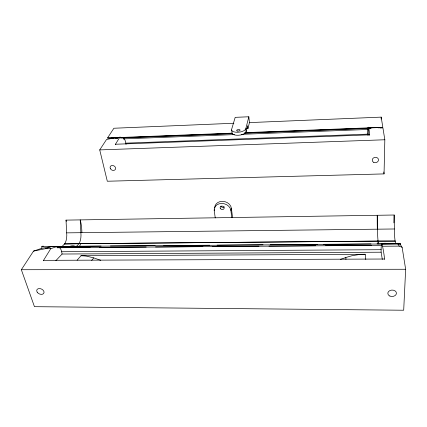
<?xml version="1.0" encoding="UTF-8"?>
<svg xmlns="http://www.w3.org/2000/svg" width="427" height="427" viewBox="0 0 427 427"><rect width="100%" height="100%" fill="white"/><g stroke="black" fill="none" stroke-linecap="round" stroke-linejoin="round"><path stroke-width="0.64" d="M382.314 259.44L381.114 252.202L381.119 249.694A9.319 0.608 88.4 0 1 381.364 245.247M395.744 243.721L395.178 241.164L378.098 241.111A10.542 0.64 88.6 0 1 377.489 229.176L377.26 215.293L377.233 216.991A26.303 1.639 88.6 0 0 377.329 229.182M381.151 119.122L381.188 117.126L249.208 122.613M124.401 138.081A7.916 2.615 87 0 0 123.232 137.707L115.365 137.809L106.574 139.437L99.726 149.904L107.31 181.235L384.049 173.906L384.828 139.768L382.95 128.079L380.905 127.497L368.853 127.961L368.298 128.324L368.298 129.445A6.907 0.336 89 0 0 368.01 134.137L368.015 135.466M395.172 241.207L395.13 240.961A10.739 0.939 88.5 0 1 394.367 228.979L394.164 215.016L66.014 220.118L66.676 232.859A9.794 4.217 -89.6 0 1 64.626 243.828L64.456 244.057L78.947 243.694A9.698 3.96 -89.7 0 0 80.879 232.694L80.228 219.91L80.623 221.469A24.158 10.056 -89.7 0 1 81.877 232.683M393.897 222.862L394.164 215.016M377.004 243.876L400.334 243.7L400.35 244.618L402.122 247.318L405.65 269.266L403.696 310.232L34.454 306.677L21.35 269.72L33.53 251.103L41.835 248.29L51.864 246.464L51.336 246.592L57.047 246.518A0.795 0.347 -89 0 0 57.047 247.484A0.795 0.347 -89 0 0 57.458 247.692L90.15 247.446M231.797 217.669L230.874 210.431L231.391 208.285A8.428 6.965 14.6 0 0 222.504 201.32A8.428 6.965 14.6 0 0 214.76 207.97M246.619 128.66L247.938 128.607L249.427 122.608L248.84 116.768L235.186 117.356L231.626 129.365A7.168 3.074 -6.5 0 0 237.828 132.263A7.168 3.074 -6.5 0 0 245.781 128.799L248.84 116.768M231.696 129.963L231.978 132.354A7.147 3.096 -6.5 0 0 238.165 135.279A7.147 3.096 -6.5 0 0 246.091 131.804L247.633 125.661L247.938 128.607M57.282 247.767L381.733 245.317C381.61 239.35 385.058 259.088 384.337 259.018L384.38 259.483M215.251 217.925L214.215 210.724L214.514 209.652M368.298 129.445L241.18 134.334M43.346 260.774A1.687 0.769 -88.1 0 1 43.533 260.353L50.77 248.669L56.994 246.55M115.322 144.609A1.26 0.432 86.9 0 1 115.45 144.246L119.539 137.649M117.937 137.91L107.513 137.996L113.892 128.244L233.873 123.254M119.619 137.526L120.056 136.891M91.645 260.465L93.753 257.881A408.511 364.402 86.7 0 0 100.74 260.289M77.122 260.208L80.986 255.752L365.208 254.273L365.779 259.515M76.588 246.283L78.776 243.934M55.841 260.689L62.08 254.028L381.114 252.202M62.214 246.336L64.445 244.014M41.835 248.29L41.798 246.539A10.376 4.766 -88.3 0 1 43.367 246.165M380.905 127.497L380.27 127.908M378.087 127.817L382.01 127.668L382.822 127.289L381.188 117.126M234.524 134.59L123.344 138.887L123.12 137.873M33.53 251.103L45.353 248.706L51.672 246.534L397.985 243.854L381.749 243.982M70.215 246.214L71.085 245.979A3.432 1.249 -10.6 0 1 74.261 245.957L74.709 246.176M51.336 246.592L51.672 246.534M107.513 137.996L232.235 133.149M244.836 132.658L382.822 127.289M120.585 137.809L232.437 133.47M245.087 132.978L370.892 128.1M113.993 138.188L111.324 138.295A7.873 2.749 86.9 0 1 112.242 138.444M115.221 138.145L117.98 138.033M120.622 137.969L232.4 133.624M244.388 133.16L370.962 128.265M380.014 127.881L382.01 127.801A8.481 0.592 89.2 0 0 381.882 127.838M123.392 138.866A6.458 2.135 87 0 1 125.858 143.152L368.01 134.137M115.45 144.246L369.665 134.836L369.697 135.22M99.726 149.904L384.828 139.768M66.676 232.859L394.367 228.979M78.947 243.694L378.092 241.1M64.626 243.828L395.13 240.961M41.787 246.544L101.108 246.064M110.438 245.989L155.092 245.637M163.754 245.568L209.737 245.205M217.065 245.146L263.048 244.778M270.382 244.719L317.693 244.345M323.693 244.297L371.01 243.924M99.491 247.377L146.194 247.019M155.535 246.95L202.9 246.592M212.24 246.523L258.943 246.165M268.951 246.091L315.654 245.738M325.662 245.664L371.693 245.311M45.353 248.706L50.77 248.669M382.827 246.246L399.277 246.123L402.122 247.318M59.123 247.473A8.519 3.71 -88.6 0 1 61.659 251.733L381.119 249.694M43.533 260.353L384.337 259.018M21.35 269.72L405.65 269.266M115.365 137.809L117.793 137.926M93.753 257.881L86.435 256.115A37.25 31.064 32.9 0 0 80.986 255.752M400.35 244.618L397.985 243.854M381.733 245.317L381.701 245.237A9.319 0.608 88.4 0 0 381.557 244.89M397.804 243.79L399.277 246.123M66.014 220.118L66.382 221.378M61.659 251.733L62.08 254.028M378.13 241.314L378.541 243.865M367.946 134.211L367.946 133.827A8.465 0.411 89 0 1 368.069 129.023M383.772 171.985L384.049 173.906M125.858 143.152L126.029 144.385M368.752 127.177L368.837 127.833L368.277 128.201A8.465 0.411 89 0 0 368.106 128.655M231.391 208.285L232.539 217.375M368.853 127.961L369.665 134.836M245.781 128.799L246.091 131.804M345.939 259.467L345.854 257.492L351.901 255.752L358.424 254.668A55.964 48.304 2.8 0 1 365.208 254.278M80.772 243.481A13.152 5.375 -89.7 0 1 79.63 246.032M378.044 243.646A14.294 0.87 88.6 0 1 377.794 240.887M382.928 243.475A3.736 1.494 1.5 0 1 386.702 243.443M214.215 210.724A8.471 6.987 14.6 0 1 221.576 203.439A8.471 6.987 14.6 0 1 230.874 210.431M224.292 206.865A2.039 1.692 14.7 0 1 220.839 206.161M345.859 257.502A415.69 372.766 -88 0 1 340.479 259.365M57.458 247.692A8.519 3.71 -88.6 0 1 57.875 247.479M399.747 243.716A11.46 1.078 88.3 0 1 400.329 243.689M367.855 129.893A11.46 0.555 89 0 1 367.882 128.949M367.941 128.095A20.747 1.014 89 0 1 368.005 127.369M381.813 127.881A8.615 0.603 89.2 0 1 382.01 127.668M111.319 138.167A7.996 2.792 86.9 0 1 112.248 138.321M110.379 168.67A2.888 2.338 28.9 0 0 115.173 169.652A2.888 2.338 28.9 0 0 112.995 165.543A2.888 2.338 28.9 0 0 110.379 168.67M373.769 162.377A3.144 2.674 -8.6 0 0 378.509 159.922A3.144 2.674 -8.6 0 0 373.849 157.728A3.144 2.674 -8.6 0 0 373.769 162.377M220.519 208.702A2.05 1.697 14.7 0 0 224.015 208.643A2.05 1.697 14.7 0 0 221.923 206.092A2.05 1.697 14.7 0 0 220.519 208.702M37.213 292.191A3.864 2.669 25 0 0 43.586 293.546A3.864 2.669 25 0 0 40.341 288.652A3.864 2.669 25 0 0 37.213 292.191M389.872 296.05A4.307 3.213 -1.8 0 0 396.432 293.317A4.307 3.213 -1.8 0 0 390.086 290.483A4.307 3.213 -1.8 0 0 389.872 296.05M237.316 131.009A1.735 0.747 -6.5 0 0 240.065 130.24A1.735 0.747 -6.5 0 0 237.674 129.685A1.735 0.747 -6.5 0 0 237.316 131.009"/></g></svg>
